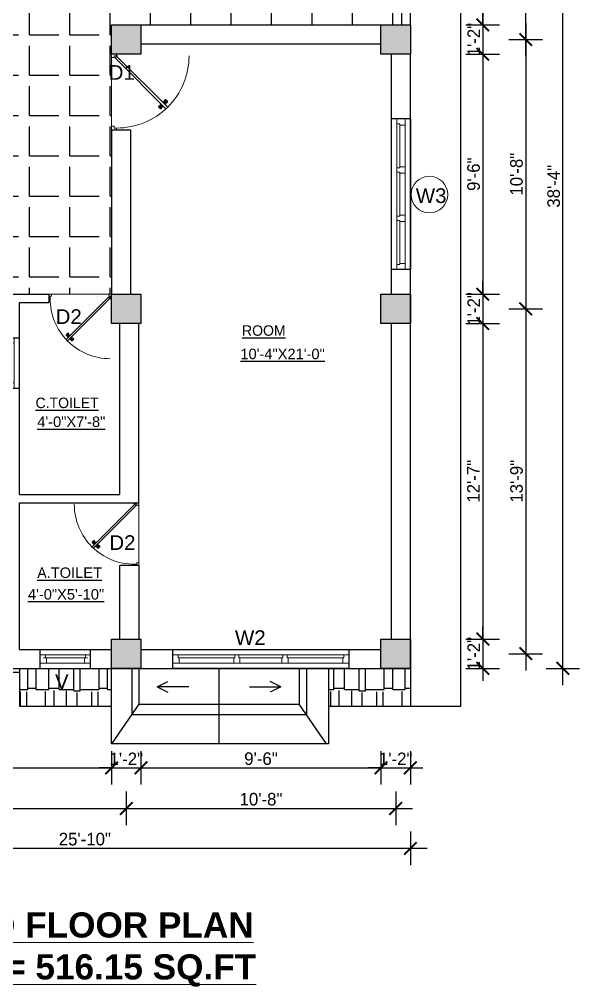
# Model space of a CAD drawing. Header units: inches. Extents: x -2812 to 9774, y -15726 to -746.
# Drawn here: x 4102.1 to 4369.3, y -8785.3 to -8323.8 of the extents above; entities that cross this region are included whole.
import ezdxf

# ---------------------------------------------------------------- set-up
doc = ezdxf.new("R2010")
doc.units = ezdxf.units.IN
doc.header["$LTSCALE"] = 17
doc.header["$MEASUREMENT"] = 0
for name, color, linetype, lineweight in [('DOOR & WIN', 1, 'Continuous', 25), ('OUTLINE', 1, 'Continuous', 25), ('PUERTAS', 7, 'Continuous', 9), ('TEXT', 231, 'Continuous', 20), ('WINDOW FRAME PLAN', 162, 'Continuous', 18)]:
    doc.layers.add(name, color=color, linetype=linetype, lineweight=lineweight)
doc.styles.add('ARCHITECTURE', font='stylu.ttf')
doc.styles.add('DIMTEXT', font='arial.ttf', dxfattribs={"height": 6})
doc.dimstyles.new('8 SCALE', dxfattribs={"dimscale": 0, "dimtxt": 6, "dimasz": 6, "dimexe": 8, "dimexo": 8, "dimgap": 1.25, "dimtad": 1, "dimdec": 0, "dimzin": 3, "dimdsep": 46, "dimlunit": 4, "dimtxsty": 'ARCHITECTURE', "dimblk": 'ARCHTICK', "dimcen": 8, "dimdle": 8, "dimclrd": 5, "dimclre": 5, "dimclrt": 7, "dimadec": 0, "dimazin": 0, "dimtfac": 0.75, "dimtdec": 0, "dimtix": 1, "dimtmove": 2, "dimatfit": 3, "dimldrblk": 'ARCHTICK', "dimfxl": 8, "dimfxlon": 1, "dimtolj": 1, "dimtzin": 0, "dimlwd": -1, "dimlwe": -1, "dimarcsym": 0})
pattern_1 = [(0, (-4109.36, -7503.508), (25.5, 12), [6, -5, 7, -3, 9, -4]), (0, (-4103.36, -7503.008), (25.5, 12), [5, -19, 4, -6]), (0, (-4091.36, -7504.258), (25.5, 12), [3, -31]), (90, (-4109.36, -7503.5084), (-8.5, 12), [11.5, -36.5]), (90, (-4103.36, -7503.5084), (-8.5, 12), [11.25, -36.75]), (90, (-4098.36, -7503.5084), (-8.5, 12), [10.5, -37.5]), (90, (-4091.36, -7504.2584), (-8.5, 12), [11.5, -36.5]), (90, (-4088.36, -7504.2584), (-8.5, 12), [11.5, -36.5]), (90, (-4079.36, -7503.5084), (-8.5, 12), [11, -37])]

# ---------------------------------------------------------------- blocks, each defined once
blk = doc.blocks.new('ffddd')
at = {"layer": 'DOOR & WIN'}
for p, q in [((-13345.31, -2388.07), (-13345.31, -2316.07)), ((-13336.31, -2316.07), (-13345.31, -2316.07)), ((-13336.31, -2316.07), (-13336.31, -2388.07)), ((-13336.31, -2388.07), (-13345.31, -2388.07)), ((-13336.31, -2388.07), (-13345.31, -2388.07))]:
    blk.add_line(p, q, dxfattribs=at)
at = {"layer": 'WINDOW FRAME PLAN'}
for p, q in [((-13342.81, -2316.07), (-13342.81, -2318.57)), ((-13338.81, -2316.07), (-13338.81, -2319.07)), ((-13342.81, -2385.57), (-13342.81, -2318.57)), ((-13342.81, -2318.57), (-13341.31, -2318.57)), ((-13341.31, -2318.57), (-13341.31, -2319.07)), ((-13341.31, -2319.07), (-13341.31, -2339.57)), ((-13341.31, -2319.07), (-13338.81, -2319.07)), ((-13338.81, -2319.07), (-13338.81, -2385.07)), ((-13342.81, -2339.57), (-13341.31, -2339.57)), ((-13341.31, -2339.07), (-13338.81, -2339.07)), ((-13342.81, -2341.57), (-13341.31, -2341.57)), ((-13341.31, -2341.57), (-13341.31, -2342.07)), ((-13341.31, -2341.57), (-13341.31, -2362.57)), ((-13341.31, -2342.07), (-13338.81, -2342.07)), ((-13342.81, -2362.57), (-13341.31, -2362.57)), ((-13341.31, -2362.07), (-13338.81, -2362.07)), ((-13341.31, -2362.57), (-13341.31, -2362.07)), ((-13342.81, -2364.57), (-13341.31, -2364.57)), ((-13341.31, -2364.57), (-13341.31, -2385.57)), ((-13341.31, -2365.07), (-13338.81, -2365.07)), ((-13342.81, -2388.07), (-13342.81, -2385.57)), ((-13342.81, -2385.57), (-13341.31, -2385.57)), ((-13341.31, -2385.07), (-13338.81, -2385.07)), ((-13341.31, -2385.57), (-13341.31, -2385.07)), ((-13338.81, -2388.07), (-13338.81, -2385.07))]:
    blk.add_line(p, q, dxfattribs=at)
blk = doc.blocks.new('2ft6in')
at = {"layer": 'PUERTAS', "color": 2}
for p, q in [((0.84, 2.1), (21.02, 22.28)), ((21.71, 21.6), (1.47, 1.37)), ((18.33, 21.76), (18.31, 21.77)), ((21.71, 21.6), (21.02, 22.28)), ((21.18, 18.9), (21.2, 18.89)), ((0, 2), (0, 0)), ((0.6, 2), (0, 2)), ((1.33, 0), (0, 0)), ((0.6, 1.26), (0.6, 2.04)), ((0.67, 1.26), (0.6, 1.26)), ((0.67, 1.26), (0.67, 2.01)), ((0.67, 1), (0.67, 1.26)), ((1.33, 1), (0.67, 1)), ((1.31, 1.53), (0.79, 2.06)), ((1.36, 1.58), (0.81, 2.12)), ((1.36, 1.58), (1.31, 1.53)), ((1.47, 1.37), (1.31, 1.53)), ((1.33, 0), (1.33, 1)), ((28.67, 0), (28.67, 1)), ((28.67, 1), (29.33, 1)), ((28.67, 0), (30, 0)), ((29.33, 1), (29.33, 2)), ((29.33, 2), (30, 2)), ((30, 0), (30, 2))]:
    blk.add_line(p, q, dxfattribs=at)
at = {"layer": 'PUERTAS', "color": 8}
for p, q in [((18.81, 20.78), (18.04, 21.4)), ((18.86, 20.83), (18.08, 21.46)), ((18.95, 20.92), (18.2, 21.58)), ((18.44, 21.9), (18.31, 21.77)), ((19.07, 21.03), (18.34, 21.72)), ((18.44, 21.9), (18.56, 22.02)), ((18.58, 22.01), (18.56, 22.02)), ((19.3, 21.26), (18.61, 22)), ((19.42, 21.38), (18.75, 22.14)), ((19.51, 21.48), (18.88, 22.26)), ((18.91, 20.27), (19.19, 20.69)), ((19.55, 21.53), (18.93, 22.3)), ((19.13, 20.8), (19.03, 20.9)), ((19.15, 20.82), (19.05, 20.92)), ((19.09, 20.44), (19.25, 20.76)), ((19.19, 20.87), (19.1, 20.96)), ((19.25, 20.93), (19.16, 21.02)), ((19.28, 20.63), (19.32, 20.83)), ((19.4, 21.08), (19.31, 21.17)), ((19.47, 21.15), (19.38, 21.24)), ((19.43, 20.78), (19.4, 20.9)), ((19.51, 21.19), (19.42, 21.28)), ((19.55, 20.91), (19.43, 20.94)), ((19.53, 21.21), (19.44, 21.3)), ((19.7, 21.06), (19.51, 21.01)), ((19.89, 21.24), (19.58, 21.08)), ((20.07, 21.42), (19.64, 21.15)), ((19.69, 19.49), (20.12, 19.76)), ((19.87, 19.67), (20.18, 19.83)), ((20.06, 19.85), (20.25, 19.9)), ((20.21, 20), (20.33, 19.97)), ((20.21, 19.38), (20.83, 18.61)), ((20.23, 19.7), (20.32, 19.61)), ((20.25, 19.72), (20.34, 19.63)), ((20.25, 19.43), (20.88, 18.65)), ((20.29, 19.76), (20.38, 19.67)), ((20.33, 20.13), (20.36, 20.01)), ((20.34, 19.53), (21, 18.77)), ((20.36, 19.83), (20.45, 19.74)), ((20.48, 20.28), (20.44, 20.08)), ((20.46, 19.64), (21.14, 18.91)), ((20.5, 19.98), (20.6, 19.89)), ((20.67, 20.47), (20.51, 20.15)), ((20.85, 20.64), (20.57, 20.22)), ((20.57, 20.04), (20.66, 19.95)), ((20.61, 20.09), (20.7, 19.99)), ((20.63, 20.11), (20.72, 20.01)), ((20.69, 19.87), (21.42, 19.19)), ((20.81, 19.99), (21.56, 19.33)), ((20.9, 20.08), (21.68, 19.45)), ((20.95, 20.13), (21.72, 19.51)), ((21.32, 19.01), (21.2, 18.89)), ((21.32, 19.01), (21.44, 19.14)), ((21.43, 19.15), (21.44, 19.14)), ((0, 0), (30, 0))]:
    blk.add_line(p, q, dxfattribs=at)
at = {"layer": 'PUERTAS', "color": 1}
for p, q in [((18.06, 21.44), (18.48, 21.86)), ((18.74, 20.79), (18.06, 21.34)), ((18.08, 21.51), (18.45, 21.88)), ((18.11, 21.49), (18.08, 21.51)), ((18.82, 22.25), (18.45, 21.88)), ((18.9, 22.28), (18.48, 21.86)), ((18.84, 22.23), (18.82, 22.25)), ((18.83, 20.8), (19.18, 21.15)), ((18.84, 20.21), (19.1, 20.6)), ((18.85, 20.11), (18.84, 20.12)), ((18.92, 20.89), (18.93, 20.88)), ((19.54, 21.59), (18.99, 22.27)), ((19.02, 20.88), (19.24, 21.1)), ((19.12, 20.8), (19.03, 20.89)), ((19.1, 20.7), (19.11, 20.69)), ((19.1, 20.6), (19.1, 20.6)), ((19.11, 20.79), (19.33, 21.01)), ((19.54, 21.5), (19.18, 21.15)), ((19.45, 21.31), (19.24, 21.1)), ((19.55, 21.22), (19.33, 21.01)), ((19.45, 21.41), (19.45, 21.41)), ((19.54, 21.22), (19.45, 21.31)), ((19.53, 19.43), (19.54, 19.42)), ((19.64, 21.23), (19.64, 21.23)), ((19.64, 19.42), (20.02, 19.67)), ((19.74, 21.24), (19.73, 21.23)), ((20.12, 21.49), (19.74, 21.24)), ((20.02, 19.67), (20.03, 19.68)), ((20.12, 19.68), (20.12, 19.68)), ((20.21, 19.69), (20.43, 19.9)), ((20.22, 21.48), (20.22, 21.49)), ((20.22, 19.41), (20.57, 19.76)), ((20.22, 19.69), (20.31, 19.6)), ((20.22, 19.32), (20.76, 18.64)), ((20.31, 19.6), (20.52, 19.81)), ((20.31, 19.5), (20.31, 19.5)), ((20.65, 20.12), (20.43, 19.9)), ((20.74, 20.03), (20.52, 19.81)), ((20.93, 20.11), (20.57, 19.76)), ((20.64, 20.11), (20.73, 20.02)), ((20.66, 20.31), (20.65, 20.31)), ((20.65, 20.21), (20.65, 20.22)), ((20.91, 20.7), (20.66, 20.31)), ((20.84, 20.02), (20.83, 20.03)), ((20.86, 18.63), (21.28, 19.05)), ((20.91, 20.8), (20.91, 20.79)), ((20.91, 18.68), (20.94, 18.66)), ((20.94, 18.66), (21.31, 19.03)), ((21.02, 20.12), (21.7, 19.57)), ((21.7, 19.47), (21.28, 19.05)), ((21.67, 19.4), (21.31, 19.03)), ((21.65, 19.42), (21.67, 19.4))]:
    blk.add_line(p, q, dxfattribs=at)
at = {"layer": 'PUERTAS', "color": 2}
for radius in [0.129, 0.0627]:
    blk.add_circle((0.68, 2.14), radius, dxfattribs=at)
at = {"layer": 'PUERTAS', "color": 8}
blk.add_arc((0.68, 2.14), 28.65, 359.7285, 90.0333, dxfattribs=at)
at = {"layer": 'PUERTAS', "color": 1}
for centre, start, end in [((18.78, 20.84), 231.0764, 315), ((18.89, 20.16), 135, 225), ((18.94, 22.23), 38.9236, 135), ((18.97, 20.93), 225, 315), ((19.16, 20.74), 135, 219.7428), ((19.06, 20.65), 315, 39.7428), ((19.4, 21.36), 315, 45), ((19.49, 21.55), 315, 38.9236), ((19.59, 19.47), 225, 315), ((19.6, 21.18), 50.2572, 135), ((19.68, 21.28), 230.2572, 315), ((20.07, 19.63), 50.2572, 135), ((20.17, 21.44), 45, 135), ((20.16, 19.73), 230.2572, 315), ((20.27, 19.36), 135, 218.9236), ((20.35, 19.55), 135, 225), ((20.7, 20.26), 135, 219.7428), ((20.6, 20.17), 315, 39.7428), ((20.78, 19.98), 45, 135), ((20.82, 18.68), 218.9236, 315), ((20.87, 20.75), 315, 45), ((20.98, 20.07), 51.0764, 135), ((21.65, 19.52), 315, 51.0764)]:
    blk.add_arc(centre, 0.0667, start, end, dxfattribs=at)
blk = doc.blocks.new('*U2796')
at = {"color": 3, "xscale": -1}
blk.add_blockref('2ft6in', (42, 0), dxfattribs=at)
blk = doc.blocks.new('FDFDFDF')
at = {"layer": 'DOOR & WIN'}
for p, q in [((-13510.5, -2586), (-13510.5, -2577)), ((-13510.5, -2586), (-13510.5, -2577)), ((-13486.5, -2586), (-13486.5, -2577))]:
    blk.add_line(p, q, dxfattribs=at)
at = {"layer": 'WINDOW FRAME PLAN'}
for p, q in [((-13510.5, -2579.5), (-13486.5, -2579.5)), ((-13510.5, -2579.5), (-13508, -2579.5)), ((-13508, -2579.5), (-13508, -2581)), ((-13486.5, -2579.5), (-13489, -2579.5)), ((-13489, -2579.5), (-13489, -2581)), ((-13486.5, -2583.5), (-13510.5, -2583.5)), ((-13510.5, -2583.5), (-13507.5, -2583.5)), ((-13488, -2581), (-13509, -2581)), ((-13508, -2581), (-13507.5, -2581)), ((-13507.5, -2581), (-13507.5, -2583.5)), ((-13489.5, -2581), (-13489.5, -2583.5)), ((-13489, -2581), (-13489.5, -2581)), ((-13486.5, -2583.5), (-13489.5, -2583.5))]:
    blk.add_line(p, q, dxfattribs=at)
blk = doc.blocks.new('_ArchTick')
at = {"color": 0, "linetype": 'ByBlock', "const_width": 0.15}
blk.add_lwpolyline([(-0.5, -0.5), (0.5, 0.5)], dxfattribs=at)
blk = doc.blocks.new('*D3151')
at = {"layer": 'Defpoints', "color": 0, "transparency": 16777216}
for p in [(4288.58, -8187.48), (4288.58, -8326.48), (4323.12, -8326.48)]:
    blk.add_point(p, dxfattribs=at)
at = {"layer": 'OUTLINE', "color": 5, "transparency": 16777216}
for p, q in [((4323.12, -8179.48), (4323.12, -8334.48)), ((4315.12, -8187.48), (4331.12, -8187.48)), ((4315.12, -8326.48), (4331.12, -8326.48))]:
    blk.add_line(p, q, dxfattribs=at)
at = {"layer": 'OUTLINE', "color": 5, "transparency": 16777216, "xscale": 6, "yscale": 6, "zscale": 6}
for p, rotation in [((4323.12, -8187.48), 90), ((4323.12, -8326.48), 270)]:
    blk.add_blockref('_ArchTick', p, dxfattribs=dict(at, rotation=rotation))
at = {"layer": 'OUTLINE', "color": 7, "transparency": 16777216, "insert": (4318.65, -8256.98), "char_height": 6, "attachment_point": 5, "rotation": 90, "style": 'ARCHITECTURE'}
blk.add_mtext('\\A1;11\'-7"', dxfattribs=at)
blk = doc.blocks.new('*D3152')
at = {"layer": 'Defpoints', "color": 0, "transparency": 16777216}
for p in [(4288.58, -8326.48), (4288.58, -8340.48), (4323.12, -8340.48)]:
    blk.add_point(p, dxfattribs=at)
at = {"layer": 'OUTLINE', "color": 5, "transparency": 16777216}
for p, q in [((4323.12, -8326.48), (4323.12, -8320.48)), ((4315.12, -8326.48), (4331.12, -8326.48)), ((4323.12, -8326.48), (4323.12, -8340.48)), ((4315.12, -8340.48), (4331.12, -8340.48)), ((4323.12, -8340.48), (4323.12, -8346.48))]:
    blk.add_line(p, q, dxfattribs=at)
at = {"layer": 'OUTLINE', "color": 5, "transparency": 16777216, "xscale": 6, "yscale": 6, "zscale": 6}
for p, rotation in [((4323.12, -8326.48), 270), ((4323.12, -8340.48), 90)]:
    blk.add_blockref('_ArchTick', p, dxfattribs=dict(at, rotation=rotation))
at = {"layer": 'OUTLINE', "color": 7, "transparency": 16777216, "insert": (4318.81, -8333.48), "char_height": 6, "attachment_point": 5, "rotation": 90, "style": 'ARCHITECTURE'}
blk.add_mtext('\\A1;1\'-2"', dxfattribs=at)
blk = doc.blocks.new('*D3153')
at = {"layer": 'Defpoints', "color": 0, "transparency": 16777216}
for p in [(4288.58, -8340.48), (4288.58, -8454.96), (4323.12, -8454.96)]:
    blk.add_point(p, dxfattribs=at)
at = {"layer": 'OUTLINE', "color": 5, "transparency": 16777216}
for p, q in [((4323.12, -8332.48), (4323.12, -8462.96)), ((4315.12, -8340.48), (4331.12, -8340.48)), ((4315.12, -8454.96), (4331.12, -8454.96))]:
    blk.add_line(p, q, dxfattribs=at)
at = {"layer": 'OUTLINE', "color": 5, "transparency": 16777216, "xscale": 6, "yscale": 6, "zscale": 6}
for p, rotation in [((4323.12, -8340.48), 90), ((4323.12, -8454.96), 270)]:
    blk.add_blockref('_ArchTick', p, dxfattribs=dict(at, rotation=rotation))
at = {"layer": 'OUTLINE', "color": 7, "transparency": 16777216, "insert": (4318.76, -8397.72), "char_height": 6, "attachment_point": 5, "rotation": 90, "style": 'ARCHITECTURE'}
blk.add_mtext('\\A1;9\'-6"', dxfattribs=at)
blk = doc.blocks.new('*D3154')
at = {"layer": 'Defpoints', "color": 0, "transparency": 16777216}
for p in [(4288.58, -8454.96), (4288.58, -8468.96), (4323.12, -8468.96)]:
    blk.add_point(p, dxfattribs=at)
at = {"layer": 'OUTLINE', "color": 5, "transparency": 16777216}
for p, q in [((4323.12, -8454.96), (4323.12, -8448.96)), ((4315.12, -8454.96), (4331.12, -8454.96)), ((4323.12, -8454.96), (4323.12, -8468.96)), ((4315.12, -8468.96), (4331.12, -8468.96)), ((4323.12, -8468.96), (4323.12, -8474.96))]:
    blk.add_line(p, q, dxfattribs=at)
at = {"layer": 'OUTLINE', "color": 5, "transparency": 16777216, "xscale": 6, "yscale": 6, "zscale": 6}
for p, rotation in [((4323.12, -8454.96), 270), ((4323.12, -8468.96), 90)]:
    blk.add_blockref('_ArchTick', p, dxfattribs=dict(at, rotation=rotation))
at = {"layer": 'OUTLINE', "color": 7, "transparency": 16777216, "insert": (4318.81, -8461.96), "char_height": 6, "attachment_point": 5, "rotation": 90, "style": 'ARCHITECTURE'}
blk.add_mtext('\\A1;1\'-2"', dxfattribs=at)
blk = doc.blocks.new('*D3155')
at = {"layer": 'Defpoints', "color": 0, "transparency": 16777216}
for p in [(4288.58, -8468.96), (4288.58, -8619.48), (4323.12, -8619.48)]:
    blk.add_point(p, dxfattribs=at)
at = {"layer": 'OUTLINE', "color": 5, "transparency": 16777216}
for p, q in [((4323.12, -8460.96), (4323.12, -8627.48)), ((4315.12, -8468.96), (4331.12, -8468.96)), ((4315.12, -8619.48), (4331.12, -8619.48))]:
    blk.add_line(p, q, dxfattribs=at)
at = {"layer": 'OUTLINE', "color": 5, "transparency": 16777216, "xscale": 6, "yscale": 6, "zscale": 6}
for p, rotation in [((4323.12, -8468.96), 90), ((4323.12, -8619.48), 270)]:
    blk.add_blockref('_ArchTick', p, dxfattribs=dict(at, rotation=rotation))
at = {"layer": 'OUTLINE', "color": 7, "transparency": 16777216, "insert": (4318.65, -8544.22), "char_height": 6, "attachment_point": 5, "rotation": 90, "style": 'ARCHITECTURE'}
blk.add_mtext('\\A1;12\'-7"', dxfattribs=at)
blk = doc.blocks.new('*D3156')
at = {"layer": 'Defpoints', "color": 0, "transparency": 16777216}
for p in [(4288.58, -8619.48), (4288.58, -8633.48), (4323.12, -8633.48)]:
    blk.add_point(p, dxfattribs=at)
at = {"layer": 'OUTLINE', "color": 5, "transparency": 16777216}
for p, q in [((4323.12, -8619.48), (4323.12, -8613.48)), ((4315.12, -8619.48), (4331.12, -8619.48)), ((4323.12, -8619.48), (4323.12, -8633.48)), ((4315.12, -8633.48), (4331.12, -8633.48)), ((4323.12, -8633.48), (4323.12, -8639.48))]:
    blk.add_line(p, q, dxfattribs=at)
at = {"layer": 'OUTLINE', "color": 5, "transparency": 16777216, "xscale": 6, "yscale": 6, "zscale": 6}
for p, rotation in [((4323.12, -8619.48), 270), ((4323.12, -8633.48), 90)]:
    blk.add_blockref('_ArchTick', p, dxfattribs=dict(at, rotation=rotation))
at = {"layer": 'OUTLINE', "color": 7, "transparency": 16777216, "insert": (4318.81, -8626.48), "char_height": 6, "attachment_point": 5, "rotation": 90, "style": 'ARCHITECTURE'}
blk.add_mtext('\\A1;1\'-2"', dxfattribs=at)
blk = doc.blocks.new('*D3157')
at = {"layer": 'Defpoints', "color": 0, "transparency": 16777216}
for p in [(4281.58, -8180.48), (4281.58, -8333.48), (4343.6, -8333.48)]:
    blk.add_point(p, dxfattribs=at)
at = {"layer": 'OUTLINE', "color": 5, "transparency": 16777216}
for p, q in [((4343.6, -8172.48), (4343.6, -8244.83)), ((4335.6, -8180.48), (4351.6, -8180.48)), ((4343.6, -8341.48), (4343.6, -8269.12)), ((4335.6, -8333.48), (4351.6, -8333.48))]:
    blk.add_line(p, q, dxfattribs=at)
at = {"layer": 'OUTLINE', "color": 5, "transparency": 16777216, "xscale": 6, "yscale": 6, "zscale": 6}
for p, rotation in [((4343.6, -8180.48), 90), ((4343.6, -8333.48), 270)]:
    blk.add_blockref('_ArchTick', p, dxfattribs=dict(at, rotation=rotation))
at = {"layer": 'OUTLINE', "color": 7, "transparency": 16777216, "insert": (4343.6, -8256.98), "char_height": 6, "attachment_point": 5, "rotation": 90, "style": 'ARCHITECTURE'}
blk.add_mtext('\\A1;12\'-9"', dxfattribs=at)
blk = doc.blocks.new('*D3158')
at = {"layer": 'Defpoints', "color": 0, "transparency": 16777216}
for p in [(4281.58, -8333.48), (4281.58, -8461.96), (4343.6, -8461.96)]:
    blk.add_point(p, dxfattribs=at)
at = {"layer": 'OUTLINE', "color": 5, "transparency": 16777216}
for p, q in [((4343.6, -8325.48), (4343.6, -8469.96)), ((4335.6, -8333.48), (4351.6, -8333.48)), ((4335.6, -8461.96), (4351.6, -8461.96))]:
    blk.add_line(p, q, dxfattribs=at)
at = {"layer": 'OUTLINE', "color": 5, "transparency": 16777216, "xscale": 6, "yscale": 6, "zscale": 6}
for p, rotation in [((4343.6, -8333.48), 90), ((4343.6, -8461.96), 270)]:
    blk.add_blockref('_ArchTick', p, dxfattribs=dict(at, rotation=rotation))
at = {"layer": 'OUTLINE', "color": 7, "transparency": 16777216, "insert": (4339.22, -8397.72), "char_height": 6, "attachment_point": 5, "rotation": 90, "style": 'ARCHITECTURE'}
blk.add_mtext('\\A1;10\'-8"', dxfattribs=at)
blk = doc.blocks.new('*D3159')
at = {"layer": 'Defpoints', "color": 0, "transparency": 16777216}
for p in [(4281.58, -8461.96), (4281.58, -8626.48), (4343.6, -8626.48)]:
    blk.add_point(p, dxfattribs=at)
at = {"layer": 'OUTLINE', "color": 5, "transparency": 16777216}
for p, q in [((4343.6, -8453.96), (4343.6, -8634.48)), ((4335.6, -8461.96), (4351.6, -8461.96)), ((4335.6, -8626.48), (4351.6, -8626.48))]:
    blk.add_line(p, q, dxfattribs=at)
at = {"layer": 'OUTLINE', "color": 5, "transparency": 16777216, "xscale": 6, "yscale": 6, "zscale": 6}
for p, rotation in [((4343.6, -8461.96), 90), ((4343.6, -8626.48), 270)]:
    blk.add_blockref('_ArchTick', p, dxfattribs=dict(at, rotation=rotation))
at = {"layer": 'OUTLINE', "color": 7, "transparency": 16777216, "insert": (4339.24, -8544.22), "char_height": 6, "attachment_point": 5, "rotation": 90, "style": 'ARCHITECTURE'}
blk.add_mtext('\\A1;13\'-9"', dxfattribs=at)
blk = doc.blocks.new('*D3160')
at = {"layer": 'Defpoints', "color": 0, "transparency": 16777216}
for p in [(4288.58, -8173.48), (4361.32, -8173.48), (4288.58, -8633.48)]:
    blk.add_point(p, dxfattribs=at)
at = {"layer": 'OUTLINE', "color": 5, "transparency": 16777216}
for p, q in [((4361.32, -8641.48), (4361.32, -8165.48)), ((4353.32, -8173.48), (4369.32, -8173.48)), ((4353.32, -8633.48), (4369.32, -8633.48))]:
    blk.add_line(p, q, dxfattribs=at)
at = {"layer": 'OUTLINE', "color": 5, "transparency": 16777216, "xscale": 6, "yscale": 6, "zscale": 6}
for p, rotation in [((4361.32, -8173.48), 90), ((4361.32, -8633.48), 270)]:
    blk.add_blockref('_ArchTick', p, dxfattribs=dict(at, rotation=rotation))
at = {"layer": 'OUTLINE', "color": 7, "transparency": 16777216, "insert": (4356.94, -8403.48), "char_height": 6, "attachment_point": 5, "rotation": 90, "style": 'ARCHITECTURE'}
blk.add_mtext('\\A1;38\'-4"', dxfattribs=at)
blk = doc.blocks.new('*D3135')
at = {"layer": 'Defpoints', "color": 0, "transparency": 16777216}
for p in [(3992.11, -8633.48), (4146.11, -8633.48), (4146.11, -8680.95)]:
    blk.add_point(p, dxfattribs=at)
at = {"layer": 'OUTLINE', "color": 5, "transparency": 16777216}
for p, q in [((3992.11, -8672.95), (3992.11, -8688.95)), ((4146.11, -8672.95), (4146.11, -8688.95)), ((3984.11, -8680.95), (4154.11, -8680.95))]:
    blk.add_line(p, q, dxfattribs=at)
at = {"layer": 'OUTLINE', "color": 5, "transparency": 16777216, "xscale": 6, "yscale": 6, "zscale": 6, "rotation": 180}
blk.add_blockref('_ArchTick', (3992.11, -8680.95), dxfattribs=at)
at = {"layer": 'OUTLINE', "color": 5, "transparency": 16777216, "xscale": 6, "yscale": 6, "zscale": 6}
blk.add_blockref('_ArchTick', (4146.11, -8680.95), dxfattribs=at)
at = {"layer": 'OUTLINE', "color": 7, "transparency": 16777216, "insert": (4069.11, -8676.59), "char_height": 6, "attachment_point": 5, "style": 'ARCHITECTURE'}
blk.add_mtext('\\A1;12\'-10"', dxfattribs=at)
blk = doc.blocks.new('*D3136')
at = {"layer": 'Defpoints', "color": 0, "transparency": 16777216}
for p in [(4146.11, -8633.48), (4160.11, -8633.48), (4160.11, -8680.95)]:
    blk.add_point(p, dxfattribs=at)
at = {"layer": 'OUTLINE', "color": 5, "transparency": 16777216}
for p, q in [((4146.11, -8672.95), (4146.11, -8688.95)), ((4160.11, -8672.95), (4160.11, -8688.95)), ((4146.11, -8680.95), (4140.11, -8680.95)), ((4146.11, -8680.95), (4160.11, -8680.95)), ((4160.11, -8680.95), (4166.11, -8680.95))]:
    blk.add_line(p, q, dxfattribs=at)
at = {"layer": 'OUTLINE', "color": 5, "transparency": 16777216, "xscale": 6, "yscale": 6, "zscale": 6}
blk.add_blockref('_ArchTick', (4146.11, -8680.95), dxfattribs=at)
at = {"layer": 'OUTLINE', "color": 5, "transparency": 16777216, "xscale": 6, "yscale": 6, "zscale": 6, "rotation": 180}
blk.add_blockref('_ArchTick', (4160.11, -8680.95), dxfattribs=at)
at = {"layer": 'OUTLINE', "color": 7, "transparency": 16777216, "insert": (4153.11, -8676.64), "char_height": 6, "attachment_point": 5, "style": 'ARCHITECTURE'}
blk.add_mtext('\\A1;1\'-2"', dxfattribs=at)
blk = doc.blocks.new('*D3137')
at = {"layer": 'Defpoints', "color": 0, "transparency": 16777216}
for p in [(4160.11, -8633.48), (4274.58, -8633.48), (4274.58, -8680.95)]:
    blk.add_point(p, dxfattribs=at)
at = {"layer": 'OUTLINE', "color": 5, "transparency": 16777216}
for p, q in [((4160.11, -8672.95), (4160.11, -8688.95)), ((4274.58, -8672.95), (4274.58, -8688.95)), ((4152.11, -8680.95), (4282.58, -8680.95))]:
    blk.add_line(p, q, dxfattribs=at)
at = {"layer": 'OUTLINE', "color": 5, "transparency": 16777216, "xscale": 6, "yscale": 6, "zscale": 6, "rotation": 180}
blk.add_blockref('_ArchTick', (4160.11, -8680.95), dxfattribs=at)
at = {"layer": 'OUTLINE', "color": 5, "transparency": 16777216, "xscale": 6, "yscale": 6, "zscale": 6}
blk.add_blockref('_ArchTick', (4274.58, -8680.95), dxfattribs=at)
at = {"layer": 'OUTLINE', "color": 7, "transparency": 16777216, "insert": (4217.35, -8676.58), "char_height": 6, "attachment_point": 5, "style": 'ARCHITECTURE'}
blk.add_mtext('\\A1;9\'-6"', dxfattribs=at)
blk = doc.blocks.new('*D3138')
at = {"layer": 'Defpoints', "color": 0, "transparency": 16777216}
for p in [(4274.58, -8633.48), (4288.58, -8633.48), (4288.58, -8680.95)]:
    blk.add_point(p, dxfattribs=at)
at = {"layer": 'OUTLINE', "color": 5, "transparency": 16777216}
for p, q in [((4274.58, -8672.95), (4274.58, -8688.95)), ((4288.58, -8672.95), (4288.58, -8688.95)), ((4274.58, -8680.95), (4268.58, -8680.95)), ((4274.58, -8680.95), (4288.58, -8680.95)), ((4288.58, -8680.95), (4294.58, -8680.95))]:
    blk.add_line(p, q, dxfattribs=at)
at = {"layer": 'OUTLINE', "color": 5, "transparency": 16777216, "xscale": 6, "yscale": 6, "zscale": 6}
blk.add_blockref('_ArchTick', (4274.58, -8680.95), dxfattribs=at)
at = {"layer": 'OUTLINE', "color": 5, "transparency": 16777216, "xscale": 6, "yscale": 6, "zscale": 6, "rotation": 180}
blk.add_blockref('_ArchTick', (4288.58, -8680.95), dxfattribs=at)
at = {"layer": 'OUTLINE', "color": 7, "transparency": 16777216, "insert": (4281.58, -8676.64), "char_height": 6, "attachment_point": 5, "style": 'ARCHITECTURE'}
blk.add_mtext('\\A1;1\'-2"', dxfattribs=at)
blk = doc.blocks.new('*D3139')
at = {"layer": 'Defpoints', "color": 0, "transparency": 16777216}
for p in [(3985.11, -8626.48), (4153.11, -8626.48), (4153.11, -8700.3)]:
    blk.add_point(p, dxfattribs=at)
at = {"layer": 'OUTLINE', "color": 5, "transparency": 16777216}
for p, q in [((3985.11, -8692.3), (3985.11, -8708.3)), ((4153.11, -8692.3), (4153.11, -8708.3)), ((3977.11, -8700.3), (4161.11, -8700.3))]:
    blk.add_line(p, q, dxfattribs=at)
at = {"layer": 'OUTLINE', "color": 5, "transparency": 16777216, "xscale": 6, "yscale": 6, "zscale": 6, "rotation": 180}
blk.add_blockref('_ArchTick', (3985.11, -8700.3), dxfattribs=at)
at = {"layer": 'OUTLINE', "color": 5, "transparency": 16777216, "xscale": 6, "yscale": 6, "zscale": 6}
blk.add_blockref('_ArchTick', (4153.11, -8700.3), dxfattribs=at)
at = {"layer": 'OUTLINE', "color": 7, "transparency": 16777216, "insert": (4069.11, -8695.89), "char_height": 6, "attachment_point": 5, "style": 'ARCHITECTURE'}
blk.add_mtext('\\A1;14\'-0"', dxfattribs=at)
blk = doc.blocks.new('*D3140')
at = {"layer": 'Defpoints', "color": 0, "transparency": 16777216}
for p in [(4153.11, -8626.48), (4281.58, -8626.48), (4281.58, -8700.3)]:
    blk.add_point(p, dxfattribs=at)
at = {"layer": 'OUTLINE', "color": 5, "transparency": 16777216}
for p, q in [((4153.11, -8692.3), (4153.11, -8708.3)), ((4281.58, -8692.3), (4281.58, -8708.3)), ((4145.11, -8700.3), (4289.58, -8700.3))]:
    blk.add_line(p, q, dxfattribs=at)
at = {"layer": 'OUTLINE', "color": 5, "transparency": 16777216, "xscale": 6, "yscale": 6, "zscale": 6, "rotation": 180}
blk.add_blockref('_ArchTick', (4153.11, -8700.3), dxfattribs=at)
at = {"layer": 'OUTLINE', "color": 5, "transparency": 16777216, "xscale": 6, "yscale": 6, "zscale": 6}
blk.add_blockref('_ArchTick', (4281.58, -8700.3), dxfattribs=at)
at = {"layer": 'OUTLINE', "color": 7, "transparency": 16777216, "insert": (4217.35, -8695.92), "char_height": 6, "attachment_point": 5, "style": 'ARCHITECTURE'}
blk.add_mtext('\\A1;10\'-8"', dxfattribs=at)
blk = doc.blocks.new('*D3141')
at = {"layer": 'Defpoints', "color": 0, "transparency": 16777216}
for p in [(3978.11, -8633.48), (4288.58, -8633.48), (3978.11, -8719.38)]:
    blk.add_point(p, dxfattribs=at)
at = {"layer": 'OUTLINE', "color": 5, "transparency": 16777216}
for p, q in [((3978.11, -8711.38), (3978.11, -8727.38)), ((4288.58, -8711.38), (4288.58, -8727.38)), ((4296.58, -8719.38), (3970.11, -8719.38))]:
    blk.add_line(p, q, dxfattribs=at)
at = {"layer": 'OUTLINE', "color": 5, "transparency": 16777216, "xscale": 6, "yscale": 6, "zscale": 6, "rotation": 180}
blk.add_blockref('_ArchTick', (3978.11, -8719.38), dxfattribs=at)
at = {"layer": 'OUTLINE', "color": 5, "transparency": 16777216, "xscale": 6, "yscale": 6, "zscale": 6}
blk.add_blockref('_ArchTick', (4288.58, -8719.38), dxfattribs=at)
at = {"layer": 'OUTLINE', "color": 7, "transparency": 16777216, "insert": (4133.35, -8714.98), "char_height": 6, "attachment_point": 5, "style": 'ARCHITECTURE'}
blk.add_mtext('\\A1;25\'-10"', dxfattribs=at)
blk = doc.blocks.new('3ft')
at = {"layer": 'PUERTAS', "color": 6}
for p, q in [((1.01, 2.52), (25.23, 26.74)), ((26.05, 25.92), (1.77, 1.64)), ((26.05, 25.92), (25.23, 26.74)), ((0, 2.4), (0, 0)), ((0.72, 2.4), (0, 2.4)), ((1.6, 0), (0, 0)), ((0.72, 1.52), (0.72, 2.44)), ((0.8, 1.52), (0.72, 1.52)), ((0.8, 1.52), (0.8, 2.41)), ((0.8, 1.2), (0.8, 1.52)), ((1.6, 1.2), (0.8, 1.2)), ((1.57, 1.84), (0.94, 2.47)), ((1.63, 1.89), (0.97, 2.55)), ((1.63, 1.89), (1.57, 1.84)), ((1.77, 1.64), (1.57, 1.84)), ((1.6, 0), (1.6, 1.2)), ((34.4, 0), (34.4, 1.2)), ((34.4, 1.2), (35.2, 1.2)), ((34.4, 0), (36, 0)), ((35.2, 1.2), (35.2, 2.4)), ((35.2, 2.4), (36, 2.4)), ((36, 0), (36, 2.4))]:
    blk.add_line(p, q, dxfattribs=at)
at = {"layer": 'PUERTAS', "color": 8}
for p, q in [((22.57, 24.94), (21.65, 25.68)), ((22.63, 24.99), (21.69, 25.75)), ((22.74, 25.1), (21.84, 25.9)), ((22.13, 26.28), (21.98, 26.13)), ((22.88, 25.24), (22.01, 26.06)), ((22.13, 26.28), (22.27, 26.42)), ((22.29, 26.41), (22.27, 26.42)), ((23.16, 25.52), (22.34, 26.39)), ((23.3, 25.66), (22.5, 26.56)), ((23.41, 25.77), (22.65, 26.71)), ((22.69, 24.32), (23.02, 24.83)), ((23.46, 25.83), (22.72, 26.75)), ((22.95, 24.96), (22.84, 25.07)), ((22.98, 24.99), (22.86, 25.1)), ((23.03, 25.04), (22.91, 25.15)), ((22.91, 24.53), (23.1, 24.91)), ((23.11, 25.12), (22.99, 25.23)), ((23.13, 24.76), (23.18, 24.99)), ((23.28, 25.3), (23.17, 25.41)), ((23.36, 25.37), (23.25, 25.49)), ((23.31, 24.94), (23.28, 25.08)), ((23.41, 25.43), (23.3, 25.54)), ((23.46, 25.09), (23.32, 25.13)), ((23.44, 25.45), (23.33, 25.56)), ((23.64, 25.27), (23.41, 25.22)), ((23.87, 25.49), (23.49, 25.3)), ((24.08, 25.71), (23.57, 25.38)), ((23.63, 23.38), (24.14, 23.72)), ((23.84, 23.6), (24.22, 23.79)), ((24.07, 23.82), (24.3, 23.88)), ((24.25, 24), (24.39, 23.97)), ((24.25, 23.26), (24.99, 22.34)), ((24.27, 23.64), (24.38, 23.53)), ((24.3, 23.67), (24.41, 23.56)), ((24.3, 23.32), (25.06, 22.38)), ((24.35, 23.72), (24.46, 23.61)), ((24.4, 24.15), (24.43, 24.01)), ((24.41, 23.43), (25.2, 22.53)), ((24.43, 23.8), (24.54, 23.69)), ((24.58, 24.33), (24.52, 24.1)), ((24.55, 23.57), (25.37, 22.7)), ((24.6, 23.97), (24.72, 23.86)), ((24.8, 24.56), (24.61, 24.18)), ((25.02, 24.77), (24.68, 24.26)), ((24.68, 24.05), (24.79, 23.94)), ((24.73, 24.1), (24.85, 23.99)), ((24.76, 24.13), (24.87, 24.02)), ((24.83, 23.85), (25.7, 23.03)), ((24.97, 23.99), (25.87, 23.2)), ((25.08, 24.1), (26.02, 23.34)), ((25.14, 24.15), (26.06, 23.41)), ((25.58, 22.82), (25.43, 22.67)), ((25.58, 22.82), (25.73, 22.97)), ((25.72, 22.98), (25.73, 22.97)), ((0, 0), (36, 0))]:
    blk.add_line(p, q, dxfattribs=at)
at = {"layer": 'PUERTAS', "color": 1}
for p, q in [((21.67, 25.73), (22.17, 26.23)), ((22.49, 24.95), (21.67, 25.61)), ((21.7, 25.82), (22.14, 26.26)), ((21.73, 25.79), (21.7, 25.82)), ((22.58, 26.7), (22.14, 26.26)), ((22.67, 26.73), (22.17, 26.23)), ((22.61, 26.67), (22.58, 26.7)), ((22.6, 24.96), (23.02, 25.38)), ((22.61, 24.25), (22.92, 24.72)), ((22.62, 24.13), (22.61, 24.14)), ((22.7, 25.07), (22.71, 25.06)), ((23.45, 25.91), (22.79, 26.73)), ((22.82, 25.06), (23.08, 25.32)), ((22.94, 24.95), (22.83, 25.07)), ((22.92, 24.72), (22.92, 24.72)), ((22.93, 24.94), (23.19, 25.21)), ((22.93, 24.84), (22.93, 24.83)), ((23.44, 25.81), (23.02, 25.38)), ((23.34, 25.58), (23.08, 25.32)), ((23.46, 25.47), (23.19, 25.21)), ((23.33, 25.7), (23.34, 25.69)), ((23.45, 25.46), (23.33, 25.57)), ((23.44, 23.31), (23.45, 23.3)), ((23.56, 23.3), (24.03, 23.61)), ((23.57, 25.47), (23.57, 25.47)), ((24.15, 25.79), (23.68, 25.48)), ((23.68, 25.48), (23.68, 25.48)), ((24.03, 23.61), (24.03, 23.62)), ((24.14, 23.62), (24.14, 23.62)), ((24.25, 23.62), (24.51, 23.89)), ((24.27, 25.78), (24.26, 25.79)), ((24.26, 23.29), (24.69, 23.71)), ((24.26, 23.63), (24.37, 23.52)), ((24.26, 23.18), (24.92, 22.37)), ((24.37, 23.52), (24.63, 23.77)), ((24.37, 23.4), (24.37, 23.4)), ((24.78, 24.15), (24.51, 23.89)), ((24.89, 24.03), (24.63, 23.77)), ((25.11, 24.14), (24.69, 23.71)), ((24.77, 24.14), (24.88, 24.03)), ((24.79, 24.38), (24.78, 24.37)), ((24.78, 24.26), (24.78, 24.26)), ((25.1, 24.84), (24.79, 24.38)), ((25, 24.03), (25, 24.03)), ((25.09, 24.96), (25.1, 24.95)), ((25.22, 24.14), (26.03, 23.48)), ((26.04, 23.37), (25.54, 22.86)), ((26.01, 23.27), (25.57, 22.83)), ((25.98, 23.3), (26.01, 23.27)), ((25.04, 22.36), (25.54, 22.86)), ((25.1, 22.42), (25.13, 22.39)), ((25.13, 22.39), (25.57, 22.83))]:
    blk.add_line(p, q, dxfattribs=at)
at = {"layer": 'PUERTAS', "color": 2}
for p, q in [((21.99, 26.11), (21.98, 26.13)), ((25.42, 22.68), (25.43, 22.67))]:
    blk.add_line(p, q, dxfattribs=at)
at = {"layer": 'PUERTAS', "color": 6}
for radius in [0.155, 0.0752]:
    blk.add_circle((0.82, 2.56), radius, dxfattribs=at)
blk.add_arc((0.82, 2.56), 34.38, 359.7285, 90.0333, dxfattribs=at)
at = {"layer": 'PUERTAS', "color": 1}
for centre, start, end in [((22.54, 25.01), 231.0764, 315), ((22.67, 24.2), 135, 225), ((22.73, 26.68), 38.9236, 135), ((22.77, 25.12), 225, 315), ((22.99, 24.89), 135, 219.7428), ((22.87, 24.78), 315, 39.7428), ((23.28, 25.63), 315, 45), ((23.39, 25.86), 315, 38.9236), ((23.51, 23.36), 225, 315), ((23.51, 25.41), 50.2572, 135), ((23.62, 25.53), 230.2572, 315), ((24.09, 23.56), 50.2572, 135), ((24.2, 23.68), 230.2572, 315), ((24.2, 25.73), 45, 135), ((24.32, 23.23), 135, 218.9236), ((24.42, 23.46), 135, 225), ((24.84, 24.31), 135, 219.7428), ((24.72, 24.21), 315, 39.7428), ((24.94, 23.98), 45, 135), ((25.04, 24.89), 315, 45), ((25.17, 24.08), 51.0764, 135), ((25.98, 23.42), 315, 51.0764), ((24.98, 22.42), 218.9236, 315)]:
    blk.add_arc(centre, 0.08, start, end, dxfattribs=at)
blk = doc.blocks.new('*U2997')
at = {"color": 3, "xscale": -1}
blk.add_blockref('3ft', (42, 0), dxfattribs=at)
blk = doc.blocks.new('DFFDFD')
at = {"layer": 'DOOR & WIN'}
for p, q in [((-13646.78, -2252.33), (-13646.78, -2168.33)), ((-13637.78, -2168.33), (-13646.78, -2168.33)), ((-13637.78, -2168.33), (-13637.78, -2252.33)), ((-13637.78, -2252.33), (-13646.78, -2252.33)), ((-13637.78, -2252.33), (-13646.78, -2252.33))]:
    blk.add_line(p, q, dxfattribs=at)
at = {"layer": 'WINDOW FRAME PLAN'}
for p, q in [((-13644.28, -2168.33), (-13644.28, -2170.83)), ((-13640.28, -2168.33), (-13640.28, -2171.33)), ((-13644.28, -2249.83), (-13644.28, -2170.83)), ((-13644.28, -2170.83), (-13642.78, -2170.83)), ((-13642.78, -2170.83), (-13642.78, -2171.33)), ((-13642.78, -2171.33), (-13642.78, -2197.83)), ((-13642.78, -2171.33), (-13640.28, -2171.33)), ((-13640.28, -2171.33), (-13640.28, -2249.33)), ((-13644.28, -2197.83), (-13642.78, -2197.83)), ((-13644.28, -2199.83), (-13642.78, -2199.83)), ((-13642.78, -2197.33), (-13640.28, -2197.33)), ((-13642.78, -2199.83), (-13642.78, -2200.33)), ((-13642.78, -2199.83), (-13642.78, -2220.83)), ((-13642.78, -2200.33), (-13640.28, -2200.33)), ((-13644.28, -2220.83), (-13642.78, -2220.83)), ((-13644.28, -2222.83), (-13642.78, -2222.83)), ((-13642.78, -2220.33), (-13640.28, -2220.33)), ((-13642.78, -2220.83), (-13642.78, -2220.33)), ((-13642.78, -2222.83), (-13642.78, -2249.33)), ((-13642.78, -2223.33), (-13640.28, -2223.33)), ((-13644.28, -2252.33), (-13644.28, -2249.83)), ((-13644.28, -2249.83), (-13642.78, -2249.83)), ((-13642.78, -2249.33), (-13640.28, -2249.33)), ((-13642.78, -2249.83), (-13642.78, -2249.33)), ((-13640.28, -2252.33), (-13640.28, -2249.33))]:
    blk.add_line(p, q, dxfattribs=at)

msp = doc.modelspace()

# ---------------------------------------------------------------- hatches: boundary and pattern name
at = {"layer": 'DOOR & WIN'}
h = msp.add_hatch(color=256, dxfattribs=at)
h.dxf.hatch_style = 1
h.paths.add_polyline_path([(4160.11, -8326.48), (4146.11, -8326.48), (4146.11, -8340.48), (4160.11, -8340.48)])
h = msp.add_hatch(color=256, dxfattribs=at)
h.dxf.hatch_style = 1
h.paths.add_polyline_path([(4288.58, -8326.48), (4274.58, -8326.48), (4274.58, -8340.48), (4288.58, -8340.48)])
h = msp.add_hatch(color=256, dxfattribs=at)
h.dxf.hatch_style = 1
h.paths.add_polyline_path([(4160.11, -8454.96), (4146.11, -8454.96), (4146.11, -8468.96), (4160.11, -8468.96)])
h = msp.add_hatch(color=256, dxfattribs=at)
h.dxf.hatch_style = 1
h.paths.add_polyline_path([(4288.58, -8454.96), (4274.58, -8454.96), (4274.58, -8468.96), (4288.58, -8468.96)])
h = msp.add_hatch(color=256, dxfattribs=at)
h.dxf.hatch_style = 1
h.paths.add_polyline_path([(4160.11, -8619.48), (4146.11, -8619.48), (4146.11, -8633.48), (4160.11, -8633.48)])
h = msp.add_hatch(color=256, dxfattribs=at)
h.dxf.hatch_style = 1
h.paths.add_polyline_path([(4288.58, -8619.48), (4274.58, -8619.48), (4274.58, -8633.48), (4288.58, -8633.48)])
at = {"layer": 'OUTLINE'}
h = msp.add_hatch(dxfattribs=at)
h.set_pattern_fill('ANGLE', color=8, scale=70)
h.set_pattern_definition([(0, (-5710.571, -7503.508), (0, 19.25), [14, -5.25]), (90, (-5710.571, -7503.508), (-19.25, 1e-15), [14, -5.25])])
h.paths.add_polyline_path([(4146.11, -8326.48), (4160.11, -8326.48), (4274.58, -8326.48), (4284.58, -8326.48), (4284.58, -8187.48), (4274.58, -8187.48), (4274.58, -8177.48), (4160.11, -8177.48), (4160.11, -8187.48), (4146.11, -8187.48), (4146.11, -8177.48), (4122.11, -8177.48), (4122.11, -8302.48), (4072.34, -8302.48), (4072.34, -8454.96), (4093.11, -8454.96), (4116.11, -8454.96), (4117.45, -8454.96), (4146.11, -8454.96), (4146.11, -8340.48)])
h.paths.add_polyline_path([(4179.16, -8252.88), (4236.77, -8252.88), (4236.77, -8242.58), (4179.16, -8242.58)], flags=24)
h.paths.add_polyline_path([(4039.12, -8401.31), (4096.73, -8401.31), (4096.73, -8391.01), (4039.12, -8391.01)], flags=9)
h = msp.add_hatch(dxfattribs=at)
h.set_pattern_fill('AR-RSHKE', color=8)
h.set_pattern_definition(pattern_1)
h.paths.add_polyline_path([(4146.11, -8651.48), (4146.11, -8633.48), (4102.11, -8633.48), (4102.11, -8651.48)])
h.paths.add_polyline_path([(4117.36, -8645.03), (4127.39, -8645.03), (4127.39, -8634.53), (4117.36, -8634.53)], flags=24)
h = msp.add_hatch(dxfattribs=at)
h.set_pattern_fill('AR-RSHKE', color=8)
h.set_pattern_definition(pattern_1)
h.paths.add_polyline_path([(4288.58, -8651.48), (4288.58, -8633.48), (4274.58, -8633.48), (4249.58, -8633.48), (4249.58, -8651.48)])

# ---------------------------------------------------------------- linework, layer by layer
at = {"layer": 'DOOR & WIN'}
for p, q in [((4288.58, -8326.48), (4288.58, -8173.48)), ((4312.58, -8651.48), (4312.58, -8173.48)), ((4284.58, -8326.48), (4284.58, -8187.48)), ((4160.11, -8326.48), (4274.58, -8326.48)), ((4160.11, -8335.48), (4274.58, -8335.48)), ((4279.58, -8454.96), (4279.58, -8340.48)), ((4288.58, -8633.48), (4288.58, -8340.48)), ((4093.11, -8454.96), (4116.11, -8454.96)), ((4102.11, -8550.48), (4102.11, -8458.96)), ((4102.11, -8458.96), (4116.11, -8458.96)), ((4150.11, -8550.48), (4150.11, -8468.96)), ((4159.11, -8554.48), (4159.11, -8468.96)), ((4279.58, -8619.48), (4279.58, -8468.96)), ((4102.11, -8550.48), (4150.11, -8550.48)), ((4102.11, -8624.48), (4102.11, -8554.48)), ((4102.11, -8554.48), (4159.11, -8554.48)), ((4150.11, -8619.48), (4150.11, -8584.48)), ((4102.11, -8624.48), (4146.11, -8624.48)), ((4160.11, -8624.48), (4274.58, -8624.48)), ((4065.61, -8633.48), (4288.58, -8633.48))]:
    msp.add_line(p, q, dxfattribs=at)
at = {"layer": 'OUTLINE'}
for p, q in [((4146.11, -8376.48), (4146.11, -8454.96)), ((4146.11, -8376.48), (4155.11, -8376.48)), ((4155.11, -8376.48), (4155.11, -8454.96)), ((4116.11, -8454.96), (4116.11, -8458.96)), ((4159.11, -8584.48), (4150.11, -8584.48)), ((4159.11, -8584.48), (4159.11, -8619.48)), ((4102.11, -8633.48), (4102.11, -8651.48)), ((4146.11, -8669.48), (4146.11, -8633.48)), ((4155.69, -8633.48), (4155.69, -8655.48)), ((4159.11, -8633.48), (4159.11, -8650.48)), ((4197.35, -8669.48), (4197.35, -8633.48)), ((4235.58, -8633.48), (4235.58, -8650.48)), ((4239, -8633.48), (4239, -8655.48)), ((4249.58, -8633.48), (4249.58, -8669.48)), ((4288.58, -8633.48), (4288.58, -8651.48)), ((4102.11, -8635.48), (4069.61, -8635.48)), ((4167.89, -8642.28), (4172.89, -8639.78)), ((4182.89, -8642.28), (4167.89, -8642.28)), ((4167.89, -8642.28), (4172.89, -8644.78)), ((4211.8, -8642.28), (4226.8, -8642.28)), ((4226.8, -8642.28), (4221.8, -8639.78)), ((4226.8, -8642.28), (4221.8, -8644.78)), ((4102.11, -8651.48), (4146.11, -8651.48)), ((4159.11, -8650.48), (4146.11, -8669.48)), ((4159.11, -8650.48), (4235.58, -8650.48)), ((4248.58, -8669.48), (4235.58, -8650.48)), ((4249.58, -8651.48), (4312.58, -8651.48)), ((4155.69, -8655.48), (4239, -8655.48)), ((4249.58, -8669.48), (4146.11, -8669.48))]:
    msp.add_line(p, q, dxfattribs=at)
for points in [[(4146.11, -8326.48), (4160.11, -8326.48), (4160.11, -8340.48), (4146.11, -8340.48)], [(4274.58, -8326.48), (4288.58, -8326.48), (4288.58, -8340.48), (4274.58, -8340.48)], [(4146.11, -8454.96), (4160.11, -8454.96), (4160.11, -8468.96), (4146.11, -8468.96)], [(4274.58, -8454.96), (4288.58, -8454.96), (4288.58, -8468.96), (4274.58, -8468.96)], [(4146.11, -8619.48), (4160.11, -8619.48), (4160.11, -8633.48), (4146.11, -8633.48)], [(4274.58, -8619.48), (4288.58, -8619.48), (4288.58, -8633.48), (4274.58, -8633.48)]]:
    msp.add_lwpolyline(points, close=True, dxfattribs=at)
at = {"layer": 'TEXT'}
msp.add_circle((4297.66, -8407.46), 8.75, dxfattribs=at)

# ---------------------------------------------------------------- block references
at = {"layer": 'DOOR & WIN', "xscale": -1}
for name, p, rotation in [('*U2997', (4146.11, -8382.48), 270), ('*U2796', (4104.11, -8454.96), 180)]:
    msp.add_blockref(name, p, dxfattribs=dict(at, rotation=rotation))
at = {"layer": 'DOOR & WIN', "rotation": 90.00000000000001}
msp.add_blockref('*U2796', (4159.11, -8596.48), dxfattribs=at)
at = {"layer": 'OUTLINE'}
for name, p in [('ffddd', (17624.89, -6055.19)), ('FDFDFDF', (17622.61, -6047.48))]:
    msp.add_blockref(name, p, dxfattribs=at)
at = {"layer": 'OUTLINE', "rotation": 270}
for name, p in [('FDFDFDF', (6679.11, -21986.22)), ('DFFDFD', (6427.67, -22271.25))]:
    msp.add_blockref(name, p, dxfattribs=at)

# ---------------------------------------------------------------- texts
at = {"layer": 'DOOR & WIN', "char_height": 5, "attachment_point": 5}
for s, insert in [('{\\L\\C7;ROOM }', (4218.7, -8472.34)), ('{\\fArial TUR|b0|i0|c0|p34;\\L\\C7;10\'-4"X21\'-0"}', (4227.65, -8483.5)), ('{\\L\\C7;C.TOILET}', (4124.88, -8506.85)), ('{\\fArial TUR|b0|i0|c0|p34;\\L\\C7;4\'-0"X7\'-8"}', (4126.88, -8515.85)), ('{\\L\\C7;A\\fArial TUR|b0|i0|c162|p34;.TOILET}', (4126.1, -8587.87)), ('{\\fArial TUR|b0|i0|c0|p34;\\L\\C7;4\'-0"X5\'-10"}', (4124.38, -8598.19))]:
    msp.add_mtext(s, dxfattribs=dict(at, insert=insert))
at = {"layer": 'TEXT', "style": 'DIMTEXT'}
for s, p in [('D1', (4144.7, -8352.69)), ('W3', (4291.16, -8411.46)), ('D2', (4119.39, -8469.15)), ('D2', (4145, -8576.98)), ('W2', (4204.93, -8622.33)), ('V', (4119.11, -8643.28))]:
    msp.add_text(s, height=7, rotation=360, dxfattribs=at).set_placement(p)
at = {"layer": 'TEXT', "insert": (4131.44, -8749.89), "char_height": 12, "width": 396.2985, "attachment_point": 2}
msp.add_mtext('{\\fArial|b1|i0|c0|p34;\\LTHIRD FLOOR PLAN \\PAREA= 516.15 SQ.FT}', dxfattribs=at)

# ---------------------------------------------------------------- dimensions: what is measured, and where the dimension line sits
at = {"layer": 'OUTLINE'}
for base, p1, p2, override, picture, middle in [((4361.32, -8173.48), (4288.58, -8633.48), (4288.58, -8173.48), {"dimscale": 1}, '*D3160', (4356.94, -8403.48)), ((4343.6, -8333.48), (4281.58, -8180.48), (4281.58, -8333.48), {"dimscale": 1, "dimtad": 0}, '*D3157', (4343.6, -8256.98)), ((4323.12, -8326.48), (4288.58, -8187.48), (4288.58, -8326.48), {"dimscale": 1}, '*D3151', (4318.65, -8256.98)), ((4323.12, -8340.48), (4288.58, -8326.48), (4288.58, -8340.48), {"dimscale": 1}, '*D3152', (4318.81, -8333.48)), ((4343.6, -8461.96), (4281.58, -8333.48), (4281.58, -8461.96), {"dimscale": 1}, '*D3158', (4339.22, -8397.72)), ((4323.12, -8454.96), (4288.58, -8340.48), (4288.58, -8454.96), {"dimscale": 1}, '*D3153', (4318.76, -8397.72)), ((4323.12, -8468.96), (4288.58, -8454.96), (4288.58, -8468.96), {"dimscale": 1}, '*D3154', (4318.81, -8461.96)), ((4343.6, -8626.48), (4281.58, -8461.96), (4281.58, -8626.48), {"dimscale": 1}, '*D3159', (4339.24, -8544.22)), ((4323.12, -8619.48), (4288.58, -8468.96), (4288.58, -8619.48), {"dimscale": 1}, '*D3155', (4318.65, -8544.22)), ((4323.12, -8633.48), (4288.58, -8619.48), (4288.58, -8633.48), {"dimscale": 1}, '*D3156', (4318.81, -8626.48))]:
    dim = msp.add_linear_dim(base=base, p1=p1, p2=p2, angle=90, dimstyle='8 SCALE', override=override, dxfattribs=at)
    dim.commit()
    dim.dimension.update_dxf_attribs({"geometry": picture, "text_midpoint": middle})
for base, p1, p2, picture, middle in [((4153.11, -8700.3), (3985.11, -8626.48), (4153.11, -8626.48), '*D3139', (4069.11, -8695.89)), ((4281.58, -8700.3), (4153.11, -8626.48), (4281.58, -8626.48), '*D3140', (4217.35, -8695.92)), ((3978.11, -8719.38), (4288.58, -8633.48), (3978.11, -8633.48), '*D3141', (4133.35, -8714.98)), ((4146.11, -8680.95), (3992.11, -8633.48), (4146.11, -8633.48), '*D3135', (4069.11, -8676.59)), ((4160.11, -8680.95), (4146.11, -8633.48), (4160.11, -8633.48), '*D3136', (4153.11, -8676.64)), ((4274.58, -8680.95), (4160.11, -8633.48), (4274.58, -8633.48), '*D3137', (4217.35, -8676.58)), ((4288.58, -8680.95), (4274.58, -8633.48), (4288.58, -8633.48), '*D3138', (4281.58, -8676.64))]:
    dim = msp.add_linear_dim(base=base, p1=p1, p2=p2, dimstyle='8 SCALE', override={"dimscale": 1}, dxfattribs=at)
    dim.commit()
    dim.dimension.update_dxf_attribs({"geometry": picture, "text_midpoint": middle})

doc.saveas('drawing.dxf')
